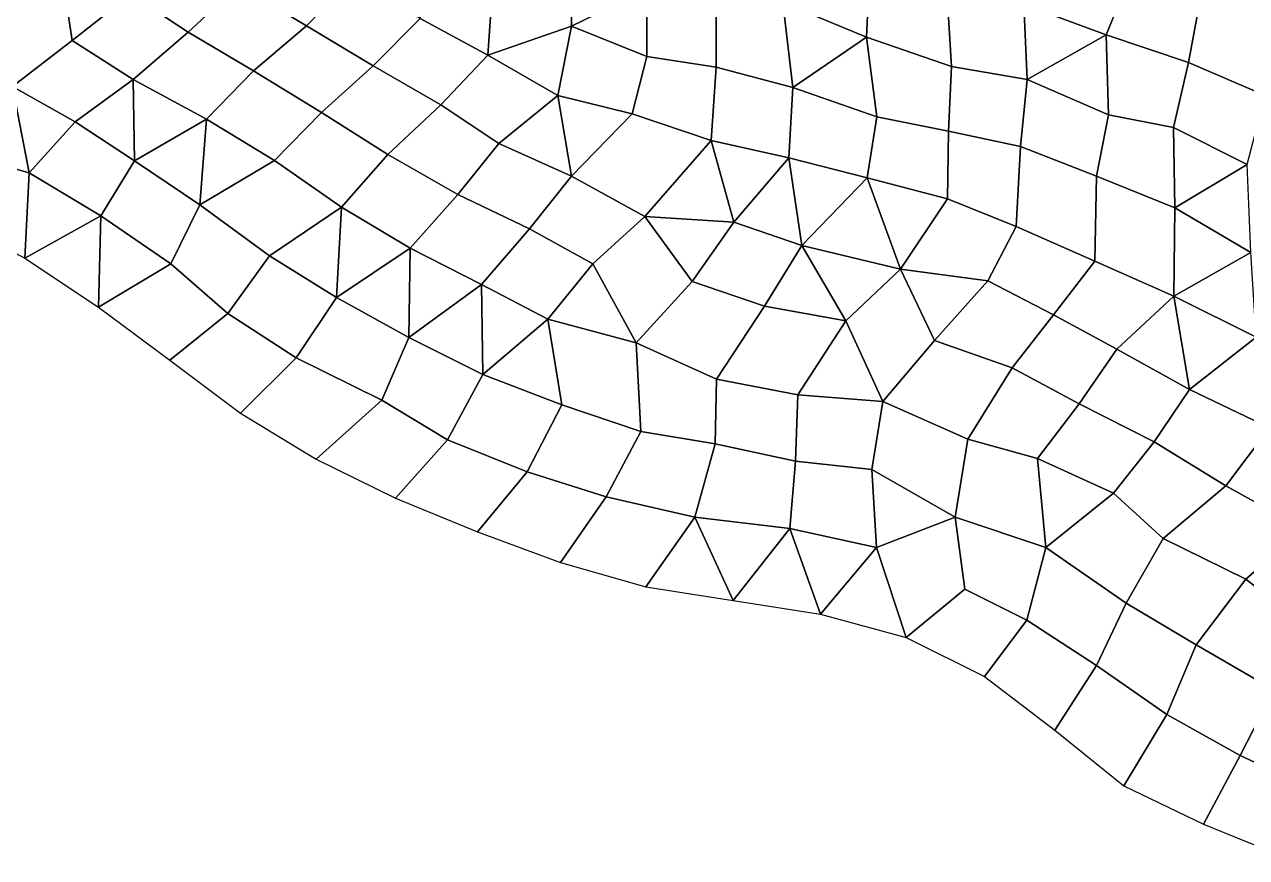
# Model space of a CAD drawing. Extents: x 380827 to 407438, y 6452886 to 6483357.
# Drawn here: x 386050 to 387704, y 6456560 to 6457687 of the extents above; entities that cross this region are included whole.
import ezdxf

# ---------------------------------------------------------------- set-up
doc = ezdxf.new("R2010")
doc.units = 0
for name, color, linetype in [('MESH_BOUND', 25, 'CONTINUOUS'), ('MESH_ELEMS', 18, 'CONTINUOUS'), ('MESH_NODES', 18, 'CONTINUOUS')]:
    doc.layers.add(name, color=color, linetype=linetype)

msp = doc.modelspace()

# ---------------------------------------------------------------- linework, layer by layer
at = {"layer": 'MESH_BOUND', "color": 25}
for points in [[(385944.614, 6457427.31, 0.042), (386050.412, 6457371.14, 0.004)], [(386050.412, 6457371.14, 0.004), (386150.029, 6457304.49, -0.025)], [(386150.029, 6457304.49, -0.025), (386246.313, 6457233.08, 0.011)], [(386246.313, 6457233.08, 0.011), (386342.097, 6457160.98, 0.007)], [(386342.097, 6457160.98, 0.007), (386444.473, 6457098.76, 0.004)], [(386444.473, 6457098.76, 0.004), (386552.121, 6457046.1, 0.004)], [(386552.121, 6457046.1, 0.004), (386663.071, 6457000.68, 0.022)], [(386663.071, 6457000.68, 0.022), (386775.393, 6456958.81, 0.032)], [(386775.393, 6456958.81, 0.032), (386890.633, 6456926.1, 0.007)], [(386890.633, 6456926.1, 0.007), (387008.992, 6456907.51, 0.037)], [(387008.992, 6456907.51, 0.037), (387127.35, 6456889.03, 0.041)], [(387127.35, 6456889.03, 0.041), (387242.948, 6456857.58, 0.039)], [(387242.948, 6456857.58, 0.039), (387349.344, 6456804.71, 0.014)], [(387349.344, 6456804.71, 0.014), (387444.57, 6456732.05, 0.008)], [(387444.57, 6456732.05, 0.008), (387537.841, 6456656.86, -0.004)], [(387537.841, 6456656.86, -0.004), (387645.717, 6456604.62, 0.006)], [(387645.717, 6456604.62, 0.006), (387756.762, 6456559.53, 0.016)]]:
    msp.add_polyline3d(points, dxfattribs=at)
at = {"layer": 'MESH_ELEMS', "color": 178}
for points in [[(387076.405, 6457717.27, -6.737), (387189.686, 6457670.37, -6.983), (387194.139, 6457768.06, -5.831), (387100.876, 6457818.5, -5.643)], [(386193.494, 6457728.62, -10.76), (386271.109, 6457677.01, -10.129), (386339.656, 6457740.77, -10.031), (386238.25, 6457800.23, -10.802)], [(386339.656, 6457740.77, -10.031), (386431.479, 6457685.73, -9.433), (386493.925, 6457749.57, -9.735), (386415.947, 6457799.69, -10.04)], [(386585.123, 6457695.58, -9.348), (386676.748, 6457645.69, -8.747), (386685.027, 6457763.17, -8.621), (386593.466, 6457800.53, -9.335)], [(386685.027, 6457763.17, -8.621), (386676.748, 6457645.69, -8.747), (386790.394, 6457685.13, -8.102), (386790.657, 6457803.48, -7.996)], [(386891.979, 6457735.25, -7.322), (386790.657, 6457803.48, -7.996), (386790.394, 6457685.13, -8.102), (386891.979, 6457735.25, -7.322)], [(387425.037, 6457797.24, -10.363), (387402.307, 6457714.37, -10.15), (387513.803, 6457673.5, -10.3), (387550.816, 6457764.03, -10.224)], [(386001.311, 6457717.13, -0.196), (386033.703, 6457603.52, -0.133), (386114.326, 6457665.89, -0.052), (386099.03, 6457767.05, -8.66)], [(386193.494, 6457728.62, -10.76), (386099.03, 6457767.05, -8.66), (386114.326, 6457665.89, -0.052), (386193.494, 6457728.62, -10.76)], [(387194.139, 6457768.06, -5.831), (387189.686, 6457670.37, -6.983), (387304.753, 6457630.61, -6.051), (387298.586, 6457727.14, -7.792)], [(387550.816, 6457764.03, -10.224), (387513.803, 6457673.5, -10.3), (387625.187, 6457635.89, -10.001), (387641.054, 6457721.17, -10.077)], [(386431.479, 6457685.73, -9.433), (386521.654, 6457631.44, -9.438), (386585.123, 6457695.58, -9.348), (386493.925, 6457749.57, -9.735)], [(386271.109, 6457677.01, -10.129), (386359.912, 6457624.62, -9.107), (386431.479, 6457685.73, -9.433), (386339.656, 6457740.77, -10.031)], [(386891.979, 6457735.25, -7.322), (386790.394, 6457685.13, -8.102), (386891.959, 6457644.11, -7.524), (386891.979, 6457735.25, -7.322)], [(386891.979, 6457735.25, -7.322), (386891.959, 6457644.11, -7.524), (386986.21, 6457629.53, -7.353), (386986.032, 6457725.11, -6.809)], [(386114.326, 6457665.89, -0.052), (386196.71, 6457613, -8.177), (386271.109, 6457677.01, -10.129), (386193.494, 6457728.62, -10.76)], [(386986.21, 6457629.53, -7.353), (387089.728, 6457602.05, -7.338), (387076.405, 6457717.27, -6.737), (386986.032, 6457725.11, -6.809)], [(387189.686, 6457670.37, -6.983), (387076.405, 6457717.27, -6.737), (387089.728, 6457602.05, -7.338), (387189.686, 6457670.37, -6.983)], [(387298.586, 6457727.14, -7.792), (387304.753, 6457630.61, -6.051), (387407.162, 6457612.83, -7.335), (387402.307, 6457714.37, -10.15)], [(387513.803, 6457673.5, -10.3), (387402.307, 6457714.37, -10.15), (387407.162, 6457612.83, -7.335), (387513.803, 6457673.5, -10.3)], [(387641.054, 6457721.17, -10.077), (387625.187, 6457635.89, -10.001), (387729.207, 6457591.29, -9.762), (387754.162, 6457689.17, -9.941)], [(386359.912, 6457624.62, -9.107), (386451.97, 6457568.1, -9.354), (386521.654, 6457631.44, -9.438), (386431.479, 6457685.73, -9.433)], [(386521.654, 6457631.44, -9.438), (386613.28, 6457578.42, -9.029), (386676.748, 6457645.69, -8.747), (386585.123, 6457695.58, -9.348)], [(386790.394, 6457685.13, -8.102), (386676.748, 6457645.69, -8.747), (386771.859, 6457591.37, -8.286), (386790.394, 6457685.13, -8.102)], [(386790.394, 6457685.13, -8.102), (386771.859, 6457591.37, -8.286), (386872.44, 6457566.34, -7.99), (386891.959, 6457644.11, -7.524)], [(386033.703, 6457603.52, -0.133), (386118.324, 6457555.43, -0.425), (386196.71, 6457613, -8.177), (386114.326, 6457665.89, -0.052)], [(386196.71, 6457613, -8.177), (386296.272, 6457559.05, -9.782), (386359.912, 6457624.62, -9.107), (386271.109, 6457677.01, -10.129)], [(387189.686, 6457670.37, -6.983), (387089.728, 6457602.05, -7.338), (387203.27, 6457562.41, -7.172), (387189.686, 6457670.37, -6.983)], [(387189.686, 6457670.37, -6.983), (387203.27, 6457562.41, -7.172), (387300.463, 6457542.96, -6.716), (387304.753, 6457630.61, -6.051)], [(387513.803, 6457673.5, -10.3), (387407.162, 6457612.83, -7.335), (387517.165, 6457565.24, -8.302), (387513.803, 6457673.5, -10.3)], [(387513.803, 6457673.5, -10.3), (387517.165, 6457565.24, -8.302), (387605.084, 6457548.05, -9.745), (387625.187, 6457635.89, -10.001)], [(386521.654, 6457631.44, -9.438), (386451.97, 6457568.1, -9.354), (386541.633, 6457511.37, -9.191), (386613.28, 6457578.42, -9.029)], [(386676.748, 6457645.69, -8.747), (386613.28, 6457578.42, -9.029), (386691.666, 6457526.38, -8.712), (386771.859, 6457591.37, -8.286)], [(386872.44, 6457566.34, -7.99), (386979.198, 6457530.12, -7.869), (386986.21, 6457629.53, -7.353), (386891.959, 6457644.11, -7.524)], [(387625.187, 6457635.89, -10.001), (387605.084, 6457548.05, -9.745), (387704.914, 6457497.86, -9.452), (387729.207, 6457591.29, -9.762)], [(386359.912, 6457624.62, -9.107), (386296.272, 6457559.05, -9.782), (386388.342, 6457503.08, -9.227), (386451.97, 6457568.1, -9.354)], [(386986.21, 6457629.53, -7.353), (386979.198, 6457530.12, -7.869), (387084.148, 6457506.91, -7.636), (387089.728, 6457602.05, -7.338)], [(387304.753, 6457630.61, -6.051), (387300.463, 6457542.96, -6.716), (387397.992, 6457522, -4.736), (387407.162, 6457612.83, -7.335)], [(386033.703, 6457603.52, -0.133), (385952.849, 6457515.66, -0.58), (386055.893, 6457486.55, -0.52), (386033.703, 6457603.52, -0.133)], [(386118.324, 6457555.43, -0.425), (386033.703, 6457603.52, -0.133), (386055.893, 6457486.55, -0.52), (386118.324, 6457555.43, -0.425)], [(386196.71, 6457613, -8.177), (386118.324, 6457555.43, -0.425), (386198.689, 6457502.89, -0.093), (386196.71, 6457613, -8.177)], [(386296.272, 6457559.05, -9.782), (386196.71, 6457613, -8.177), (386198.689, 6457502.89, -0.093), (386296.272, 6457559.05, -9.782)], [(387089.728, 6457602.05, -7.338), (387084.148, 6457506.91, -7.636), (387190.242, 6457479.7, -7.5), (387203.27, 6457562.41, -7.172)], [(387407.162, 6457612.83, -7.335), (387397.992, 6457522, -4.736), (387500.827, 6457482.09, -4.676), (387517.165, 6457565.24, -8.302)], [(386771.859, 6457591.37, -8.286), (386691.666, 6457526.38, -8.712), (386790.249, 6457482.06, -8.515), (386771.859, 6457591.37, -8.286)], [(386872.44, 6457566.34, -7.99), (386771.859, 6457591.37, -8.286), (386790.249, 6457482.06, -8.515), (386872.44, 6457566.34, -7.99)], [(386388.342, 6457503.08, -9.227), (386478.803, 6457440.07, -8.953), (386541.633, 6457511.37, -9.191), (386451.97, 6457568.1, -9.354)], [(386541.633, 6457511.37, -9.191), (386636.136, 6457457.12, -8.996), (386691.666, 6457526.38, -8.712), (386613.28, 6457578.42, -9.029)], [(386790.249, 6457482.06, -8.515), (386889.305, 6457427.6, -8.29), (386979.198, 6457530.12, -7.869), (386872.44, 6457566.34, -7.99)], [(387517.165, 6457565.24, -8.302), (387500.827, 6457482.09, -4.676), (387606.927, 6457439.1, -5.639), (387605.084, 6457548.05, -9.745)], [(386055.893, 6457486.55, -0.52), (386153.08, 6457428.35, -0.44), (386198.689, 6457502.89, -0.093), (386118.324, 6457555.43, -0.425)], [(386296.272, 6457559.05, -9.782), (386198.689, 6457502.89, -0.093), (386286.994, 6457443.21, -2.898), (386296.272, 6457559.05, -9.782)], [(386388.342, 6457503.08, -9.227), (386296.272, 6457559.05, -9.782), (386286.994, 6457443.21, -2.898), (386388.342, 6457503.08, -9.227)], [(387203.27, 6457562.41, -7.172), (387190.242, 6457479.7, -7.5), (387299.174, 6457451.44, -6.93), (387300.463, 6457542.96, -6.716)], [(387300.463, 6457542.96, -6.716), (387299.174, 6457451.44, -6.93), (387391.897, 6457413.78, -5.099), (387397.992, 6457522, -4.736)], [(387704.914, 6457497.86, -9.452), (387605.084, 6457548.05, -9.745), (387606.927, 6457439.1, -5.639), (387704.914, 6457497.86, -9.452)], [(385952.849, 6457515.66, -0.58), (385944.614, 6457427.31, 0.042), (386050.412, 6457371.14, 0.004), (386055.893, 6457486.55, -0.52)], [(386691.666, 6457526.38, -8.712), (386636.136, 6457457.12, -8.996), (386733.334, 6457410.52, -8.761), (386790.249, 6457482.06, -8.515)], [(387010.095, 6457419.68, -8.069), (386979.198, 6457530.12, -7.869), (386889.305, 6457427.6, -8.29), (387010.095, 6457419.68, -8.069)], [(387084.148, 6457506.91, -7.636), (386979.198, 6457530.12, -7.869), (387010.095, 6457419.68, -8.069), (387084.148, 6457506.91, -7.636)], [(387397.992, 6457522, -4.736), (387391.897, 6457413.78, -5.099), (387498.682, 6457366.75, -5.008), (387500.827, 6457482.09, -4.676)], [(386198.689, 6457502.89, -0.093), (386153.08, 6457428.35, -0.44), (386247.692, 6457363.3, -0.201), (386286.994, 6457443.21, -2.898)], [(386286.994, 6457443.21, -2.898), (386381.366, 6457374.19, -5.029), (386478.803, 6457440.07, -8.953), (386388.342, 6457503.08, -9.227)], [(386541.633, 6457511.37, -9.191), (386478.803, 6457440.07, -8.953), (386571.706, 6457384.67, -8.041), (386636.136, 6457457.12, -8.996)], [(387101.724, 6457388.21, -7.919), (387084.148, 6457506.91, -7.636), (387010.095, 6457419.68, -8.069), (387101.724, 6457388.21, -7.919)], [(387190.242, 6457479.7, -7.5), (387084.148, 6457506.91, -7.636), (387101.724, 6457388.21, -7.919), (387190.242, 6457479.7, -7.5)], [(386153.08, 6457428.35, -0.44), (386055.893, 6457486.55, -0.52), (386050.412, 6457371.14, 0.004), (386153.08, 6457428.35, -0.44)], [(387704.914, 6457497.86, -9.452), (387606.927, 6457439.1, -5.639), (387709.573, 6457378.59, -5.596), (387704.914, 6457497.86, -9.452)], [(386790.249, 6457482.06, -8.515), (386733.334, 6457410.52, -8.761), (386819.259, 6457363.36, -8.541), (386889.305, 6457427.6, -8.29)], [(387235.357, 6457356.02, -7.401), (387190.242, 6457479.7, -7.5), (387101.724, 6457388.21, -7.919), (387235.357, 6457356.02, -7.401)], [(387299.174, 6457451.44, -6.93), (387190.242, 6457479.7, -7.5), (387235.357, 6457356.02, -7.401), (387299.174, 6457451.44, -6.93)], [(387500.827, 6457482.09, -4.676), (387498.682, 6457366.75, -5.008), (387605.603, 6457319.52, -3.564), (387606.927, 6457439.1, -5.639)], [(386636.136, 6457457.12, -8.996), (386571.706, 6457384.67, -8.041), (386668.308, 6457335.39, -6.865), (386733.334, 6457410.52, -8.761)], [(387299.174, 6457451.44, -6.93), (387235.357, 6457356.02, -7.401), (387353.718, 6457340.36, -6.055), (387391.897, 6457413.78, -5.099)], [(386286.994, 6457443.21, -2.898), (386247.692, 6457363.3, -0.201), (386324.832, 6457295.99, -0.096), (386381.366, 6457374.19, -5.029)], [(386472.277, 6457317.84, -2.066), (386478.803, 6457440.07, -8.953), (386381.366, 6457374.19, -5.029), (386472.277, 6457317.84, -2.066)], [(386571.706, 6457384.67, -8.041), (386478.803, 6457440.07, -8.953), (386472.277, 6457317.84, -2.066), (386571.706, 6457384.67, -8.041)], [(387709.573, 6457378.59, -5.596), (387606.927, 6457439.1, -5.639), (387605.603, 6457319.52, -3.564), (387709.573, 6457378.59, -5.596)], [(386150.029, 6457304.49, -0.025), (386153.08, 6457428.35, -0.44), (386050.412, 6457371.14, 0.004), (386150.029, 6457304.49, -0.025)], [(386247.692, 6457363.3, -0.201), (386153.08, 6457428.35, -0.44), (386150.029, 6457304.49, -0.025), (386247.692, 6457363.3, -0.201)], [(386889.305, 6457427.6, -8.29), (386819.259, 6457363.36, -8.541), (386877.674, 6457256.41, -4.6), (386953.383, 6457339.47, -8.268)], [(387010.095, 6457419.68, -8.069), (386889.305, 6457427.6, -8.29), (386953.383, 6457339.47, -8.268), (387010.095, 6457419.68, -8.069)], [(387010.095, 6457419.68, -8.069), (386953.383, 6457339.47, -8.268), (387051.505, 6457305.86, -7.79), (387101.724, 6457388.21, -7.919)], [(386733.334, 6457410.52, -8.761), (386668.308, 6457335.39, -6.865), (386758.264, 6457288.4, -6.572), (386819.259, 6457363.36, -8.541)], [(387391.897, 6457413.78, -5.099), (387353.718, 6457340.36, -6.055), (387442.482, 6457294.41, -5.378), (387498.682, 6457366.75, -5.008)], [(386569.807, 6457263.73, -1.874), (386571.706, 6457384.67, -8.041), (386472.277, 6457317.84, -2.066), (386569.807, 6457263.73, -1.874)], [(386668.308, 6457335.39, -6.865), (386571.706, 6457384.67, -8.041), (386569.807, 6457263.73, -1.874), (386668.308, 6457335.39, -6.865)], [(387161.677, 6457286.07, -6.67), (387101.724, 6457388.21, -7.919), (387051.505, 6457305.86, -7.79), (387161.677, 6457286.07, -6.67)], [(387235.357, 6457356.02, -7.401), (387101.724, 6457388.21, -7.919), (387161.677, 6457286.07, -6.67), (387235.357, 6457356.02, -7.401)], [(386381.366, 6457374.19, -5.029), (386324.832, 6457295.99, -0.096), (386417.446, 6457236.28, -0.769), (386472.277, 6457317.84, -2.066)], [(387498.682, 6457366.75, -5.008), (387442.482, 6457294.41, -5.378), (387528.467, 6457247.84, -3.851), (387605.603, 6457319.52, -3.564)], [(387709.573, 6457378.59, -5.596), (387605.603, 6457319.52, -3.564), (387716.824, 6457264.24, -5.353), (387709.573, 6457378.59, -5.596)], [(386247.692, 6457363.3, -0.201), (386150.029, 6457304.49, -0.025), (386246.313, 6457233.08, 0.011), (386324.832, 6457295.99, -0.096)], [(386877.674, 6457256.41, -4.6), (386819.259, 6457363.36, -8.541), (386758.264, 6457288.4, -6.572), (386877.674, 6457256.41, -4.6)], [(387235.357, 6457356.02, -7.401), (387161.677, 6457286.07, -6.67), (387211.361, 6457177.01, -1.314), (387281.489, 6457259.58, -5.509)], [(387353.718, 6457340.36, -6.055), (387235.357, 6457356.02, -7.401), (387281.489, 6457259.58, -5.509), (387353.718, 6457340.36, -6.055)], [(386670.128, 6457213.72, -1.593), (386668.308, 6457335.39, -6.865), (386569.807, 6457263.73, -1.874), (386670.128, 6457213.72, -1.593)], [(386758.264, 6457288.4, -6.572), (386668.308, 6457335.39, -6.865), (386670.128, 6457213.72, -1.593), (386758.264, 6457288.4, -6.572)], [(386953.383, 6457339.47, -8.268), (386877.674, 6457256.41, -4.6), (386986.273, 6457207.11, -0.415), (387051.505, 6457305.86, -7.79)], [(387353.718, 6457340.36, -6.055), (387281.489, 6457259.58, -5.509), (387386.588, 6457222.68, -5.383), (387442.482, 6457294.41, -5.378)], [(386472.277, 6457317.84, -2.066), (386417.446, 6457236.28, -0.769), (386533.659, 6457178.82, -0.223), (386569.807, 6457263.73, -1.874)], [(387626.896, 6457193.22, -4.102), (387605.603, 6457319.52, -3.564), (387528.467, 6457247.84, -3.851), (387626.896, 6457193.22, -4.102)], [(387716.824, 6457264.24, -5.353), (387605.603, 6457319.52, -3.564), (387626.896, 6457193.22, -4.102), (387716.824, 6457264.24, -5.353)], [(387051.505, 6457305.86, -7.79), (386986.273, 6457207.11, -0.415), (387096.651, 6457186.04, -0.053), (387161.677, 6457286.07, -6.67)], [(386324.832, 6457295.99, -0.096), (386246.313, 6457233.08, 0.011), (386342.097, 6457160.98, 0.007), (386417.446, 6457236.28, -0.769)], [(386777.102, 6457172.26, -0.1), (386758.264, 6457288.4, -6.572), (386670.128, 6457213.72, -1.593), (386777.102, 6457172.26, -0.1)], [(386758.264, 6457288.4, -6.572), (386777.102, 6457172.26, -0.1), (386884.115, 6457136.57, -0.273), (386877.674, 6457256.41, -4.6)], [(387211.361, 6457177.01, -1.314), (387161.677, 6457286.07, -6.67), (387096.651, 6457186.04, -0.053), (387211.361, 6457177.01, -1.314)], [(387442.482, 6457294.41, -5.378), (387386.588, 6457222.68, -5.383), (387477.416, 6457173.77, -4.622), (387528.467, 6457247.84, -3.851)], [(386569.807, 6457263.73, -1.874), (386533.659, 6457178.82, -0.223), (386622.248, 6457125.01, -0.196), (386670.128, 6457213.72, -1.593)], [(386877.674, 6457256.41, -4.6), (386884.115, 6457136.57, -0.273), (386984.683, 6457119.76, -0.41), (386986.273, 6457207.11, -0.415)], [(387281.489, 6457259.58, -5.509), (387211.361, 6457177.01, -1.314), (387326.514, 6457125.8, -1.479), (387386.588, 6457222.68, -5.383)], [(387735.096, 6457141.11, -2.522), (387716.824, 6457264.24, -5.353), (387626.896, 6457193.22, -4.102), (387735.096, 6457141.11, -2.522)], [(386417.446, 6457236.28, -0.769), (386342.097, 6457160.98, 0.007), (386444.473, 6457098.76, 0.004), (386533.659, 6457178.82, -0.223)], [(387528.467, 6457247.84, -3.851), (387477.416, 6457173.77, -4.622), (387578.748, 6457122.15, -3.113), (387626.896, 6457193.22, -4.102)], [(387386.588, 6457222.68, -5.383), (387326.514, 6457125.8, -1.479), (387421.122, 6457099.61, -1.929), (387477.416, 6457173.77, -4.622)], [(386670.128, 6457213.72, -1.593), (386622.248, 6457125.01, -0.196), (386730.164, 6457081.56, -0.553), (386777.102, 6457172.26, -0.1)], [(386986.273, 6457207.11, -0.415), (386984.683, 6457119.76, -0.41), (387093.31, 6457096.36, -0.182), (387096.651, 6457186.04, -0.053)], [(387096.651, 6457186.04, -0.053), (387093.31, 6457096.36, -0.182), (387196.766, 6457085.07, -0.561), (387211.361, 6457177.01, -1.314)], [(387626.896, 6457193.22, -4.102), (387578.748, 6457122.15, -3.113), (387675.9, 6457062.71, -1.521), (387735.096, 6457141.11, -2.522)], [(386533.659, 6457178.82, -0.223), (386444.473, 6457098.76, 0.004), (386552.121, 6457046.1, 0.004), (386622.248, 6457125.01, -0.196)], [(386777.102, 6457172.26, -0.1), (386730.164, 6457081.56, -0.553), (386837.239, 6457047.81, -0.529), (386884.115, 6457136.57, -0.273)], [(387211.361, 6457177.01, -1.314), (387196.766, 6457085.07, -0.561), (387309.276, 6457020.39, -0.537), (387326.514, 6457125.8, -1.479)], [(387477.416, 6457173.77, -4.622), (387421.122, 6457099.61, -1.929), (387523.727, 6457052.78, -1.738), (387578.748, 6457122.15, -3.113)], [(386884.115, 6457136.57, -0.273), (386837.239, 6457047.81, -0.529), (386957.016, 6457020.37, -0.471), (386984.683, 6457119.76, -0.41)], [(387735.096, 6457141.11, -2.522), (387675.9, 6457062.71, -1.521), (387781.124, 6457004.36, -2.034), (387835.754, 6457082.52, -4.213)], [(386622.248, 6457125.01, -0.196), (386552.121, 6457046.1, 0.004), (386663.071, 6457000.68, 0.022), (386730.164, 6457081.56, -0.553)], [(386984.683, 6457119.76, -0.41), (386957.016, 6457020.37, -0.471), (387085.838, 6457005, -0.541), (387093.31, 6457096.36, -0.182)], [(387326.514, 6457125.8, -1.479), (387309.276, 6457020.39, -0.537), (387432.194, 6456979.3, -0.503), (387421.122, 6457099.61, -1.929)], [(387578.748, 6457122.15, -3.113), (387523.727, 6457052.78, -1.738), (387590.988, 6456991.66, -0.213), (387675.9, 6457062.71, -1.521)], [(387093.31, 6457096.36, -0.182), (387085.838, 6457005, -0.541), (387203.049, 6456979.14, -0.554), (387196.766, 6457085.07, -0.561)], [(387523.727, 6457052.78, -1.738), (387421.122, 6457099.61, -1.929), (387432.194, 6456979.3, -0.503), (387523.727, 6457052.78, -1.738)], [(386730.164, 6457081.56, -0.553), (386663.071, 6457000.68, 0.022), (386775.393, 6456958.81, 0.032), (386837.239, 6457047.81, -0.529)], [(387309.276, 6457020.39, -0.537), (387196.766, 6457085.07, -0.561), (387203.049, 6456979.14, -0.554), (387309.276, 6457020.39, -0.537)], [(387523.727, 6457052.78, -1.738), (387432.194, 6456979.3, -0.503), (387540.933, 6456903.95, -0.418), (387590.988, 6456991.66, -0.213)], [(387675.9, 6457062.71, -1.521), (387590.988, 6456991.66, -0.213), (387702.903, 6456936.55, -0.219), (387781.124, 6457004.36, -2.034)], [(386837.239, 6457047.81, -0.529), (386775.393, 6456958.81, 0.032), (386890.633, 6456926.1, 0.007), (386957.016, 6457020.37, -0.471)], [(387008.992, 6456907.51, 0.037), (386957.016, 6457020.37, -0.471), (386890.633, 6456926.1, 0.007), (387008.992, 6456907.51, 0.037)], [(387008.992, 6456907.51, 0.037), (387085.838, 6457005, -0.541), (386957.016, 6457020.37, -0.471), (387008.992, 6456907.51, 0.037)], [(387309.276, 6457020.39, -0.537), (387203.049, 6456979.14, -0.554), (387242.948, 6456857.58, 0.039), (387322.421, 6456923.1, -0.378)], [(387309.276, 6457020.39, -0.537), (387322.421, 6456923.1, -0.378), (387406.712, 6456880.96, -0.451), (387432.194, 6456979.3, -0.503)], [(387127.35, 6456889.03, 0.041), (387085.838, 6457005, -0.541), (387008.992, 6456907.51, 0.037), (387127.35, 6456889.03, 0.041)], [(387127.35, 6456889.03, 0.041), (387203.049, 6456979.14, -0.554), (387085.838, 6457005, -0.541), (387127.35, 6456889.03, 0.041)], [(387781.124, 6457004.36, -2.034), (387702.903, 6456936.55, -0.219), (387784.72, 6456872.82, -0.156), (387868.034, 6456945.94, -1.886)], [(387590.988, 6456991.66, -0.213), (387540.933, 6456903.95, -0.418), (387635.621, 6456847.52, -0.43), (387702.903, 6456936.55, -0.219)], [(387242.948, 6456857.58, 0.039), (387203.049, 6456979.14, -0.554), (387127.35, 6456889.03, 0.041), (387242.948, 6456857.58, 0.039)], [(387432.194, 6456979.3, -0.503), (387406.712, 6456880.96, -0.451), (387500.613, 6456819.73, -0.395), (387540.933, 6456903.95, -0.418)], [(387702.903, 6456936.55, -0.219), (387635.621, 6456847.52, -0.43), (387740.657, 6456786.52, -0.316), (387784.72, 6456872.82, -0.156)], [(387322.421, 6456923.1, -0.378), (387242.948, 6456857.58, 0.039), (387349.344, 6456804.71, 0.014), (387406.712, 6456880.96, -0.451)], [(387540.933, 6456903.95, -0.418), (387500.613, 6456819.73, -0.395), (387596.039, 6456753.06, -0.256), (387635.621, 6456847.52, -0.43)], [(387406.712, 6456880.96, -0.451), (387349.344, 6456804.71, 0.014), (387444.57, 6456732.05, 0.008), (387500.613, 6456819.73, -0.395)], [(387635.621, 6456847.52, -0.43), (387596.039, 6456753.06, -0.256), (387695.36, 6456697.74, -0.254), (387740.657, 6456786.52, -0.316)], [(387500.613, 6456819.73, -0.395), (387444.57, 6456732.05, 0.008), (387537.841, 6456656.86, -0.004), (387596.039, 6456753.06, -0.256)], [(387740.657, 6456786.52, -0.316), (387695.36, 6456697.74, -0.254), (387803.733, 6456647.22, -0.364), (387839.93, 6456733.55, -0.402)], [(387596.039, 6456753.06, -0.256), (387537.841, 6456656.86, -0.004), (387645.717, 6456604.62, 0.006), (387695.36, 6456697.74, -0.254)], [(387695.36, 6456697.74, -0.254), (387645.717, 6456604.62, 0.006), (387756.762, 6456559.53, 0.016), (387803.733, 6456647.22, -0.364)]]:
    msp.add_3dface(points, dxfattribs=at)
at = {"layer": 'MESH_NODES', "color": 18}
for p in [(386431.479, 6457685.73, -9.433), (386790.394, 6457685.13, -8.102), (386114.326, 6457665.89, -0.052), (386271.109, 6457677.01, -10.129), (387189.686, 6457670.37, -6.983), (387513.803, 6457673.5, -10.3), (386521.654, 6457631.44, -9.438), (386676.748, 6457645.69, -8.747), (386891.959, 6457644.11, -7.524), (387625.187, 6457635.89, -10.001), (386359.912, 6457624.62, -9.107), (386986.21, 6457629.53, -7.353), (387304.753, 6457630.61, -6.051), (386196.71, 6457613, -8.177), (387089.728, 6457602.05, -7.338), (387407.162, 6457612.83, -7.335), (386771.859, 6457591.37, -8.286), (386451.97, 6457568.1, -9.354), (386613.28, 6457578.42, -9.029), (386872.44, 6457566.34, -7.99), (387517.165, 6457565.24, -8.302), (386118.324, 6457555.43, -0.425), (386296.272, 6457559.05, -9.782), (387203.27, 6457562.41, -7.172), (387300.463, 6457542.96, -6.716), (387605.084, 6457548.05, -9.745), (386691.666, 6457526.38, -8.712), (386979.198, 6457530.12, -7.869), (387397.992, 6457522, -4.736), (386198.689, 6457502.89, -0.093), (386388.342, 6457503.08, -9.227), (386541.633, 6457511.37, -9.191), (387084.148, 6457506.91, -7.636), (386055.893, 6457486.55, -0.52), (386790.249, 6457482.06, -8.515), (387190.242, 6457479.7, -7.5), (387500.827, 6457482.09, -4.676), (386636.136, 6457457.12, -8.996), (387299.174, 6457451.44, -6.93), (386286.994, 6457443.21, -2.898), (386478.803, 6457440.07, -8.953), (387606.927, 6457439.1, -5.639), (386153.08, 6457428.35, -0.44), (386889.305, 6457427.6, -8.29), (387010.095, 6457419.68, -8.069), (386733.334, 6457410.52, -8.761), (387391.897, 6457413.78, -5.099), (386571.706, 6457384.67, -8.041), (387101.724, 6457388.21, -7.919), (386050.412, 6457371.14, 0.004), (386381.366, 6457374.19, -5.029), (387498.682, 6457366.75, -5.008), (386247.692, 6457363.3, -0.201), (386819.259, 6457363.36, -8.541), (387235.357, 6457356.02, -7.401), (386668.308, 6457335.39, -6.865), (386953.383, 6457339.47, -8.268), (387353.718, 6457340.36, -6.055), (386472.277, 6457317.84, -2.066), (387605.603, 6457319.52, -3.564), (386150.029, 6457304.49, -0.025), (387051.505, 6457305.86, -7.79), (386324.832, 6457295.99, -0.096), (386758.264, 6457288.4, -6.572), (387161.677, 6457286.07, -6.67), (387442.482, 6457294.41, -5.378), (386569.807, 6457263.73, -1.874), (386877.674, 6457256.41, -4.6), (387281.489, 6457259.58, -5.509), (386417.446, 6457236.28, -0.769), (387528.467, 6457247.84, -3.851), (386246.313, 6457233.08, 0.011), (387386.588, 6457222.68, -5.383), (386670.128, 6457213.72, -1.593), (386986.273, 6457207.11, -0.415), (387096.651, 6457186.04, -0.053), (387626.896, 6457193.22, -4.102), (386533.659, 6457178.82, -0.223), (386777.102, 6457172.26, -0.1), (387211.361, 6457177.01, -1.314), (387477.416, 6457173.77, -4.622), (386342.097, 6457160.98, 0.007), (386884.115, 6457136.57, -0.273), (386622.248, 6457125.01, -0.196), (386984.683, 6457119.76, -0.41), (387326.514, 6457125.8, -1.479), (387578.748, 6457122.15, -3.113), (386444.473, 6457098.76, 0.004), (387093.31, 6457096.36, -0.182), (387421.122, 6457099.61, -1.929), (386730.164, 6457081.56, -0.553), (387196.766, 6457085.07, -0.561), (387523.727, 6457052.78, -1.738), (387675.9, 6457062.71, -1.521), (386552.121, 6457046.1, 0.004), (386837.239, 6457047.81, -0.529), (386957.016, 6457020.37, -0.471), (387309.276, 6457020.39, -0.537), (387085.838, 6457005, -0.541), (386663.071, 6457000.68, 0.022), (387590.988, 6456991.66, -0.213), (387203.049, 6456979.14, -0.554), (387432.194, 6456979.3, -0.503), (386775.393, 6456958.81, 0.032), (387702.903, 6456936.55, -0.219), (386890.633, 6456926.1, 0.007), (387322.421, 6456923.1, -0.378), (387008.992, 6456907.51, 0.037), (387540.933, 6456903.95, -0.418), (387127.35, 6456889.03, 0.041), (387406.712, 6456880.96, -0.451), (387242.948, 6456857.58, 0.039), (387635.621, 6456847.52, -0.43), (387349.344, 6456804.71, 0.014), (387500.613, 6456819.73, -0.395), (387596.039, 6456753.06, -0.256), (387444.57, 6456732.05, 0.008), (387695.36, 6456697.74, -0.254), (387537.841, 6456656.86, -0.004), (387645.717, 6456604.62, 0.006)]:
    msp.add_point(p, dxfattribs=at)

doc.saveas('drawing.dxf')
